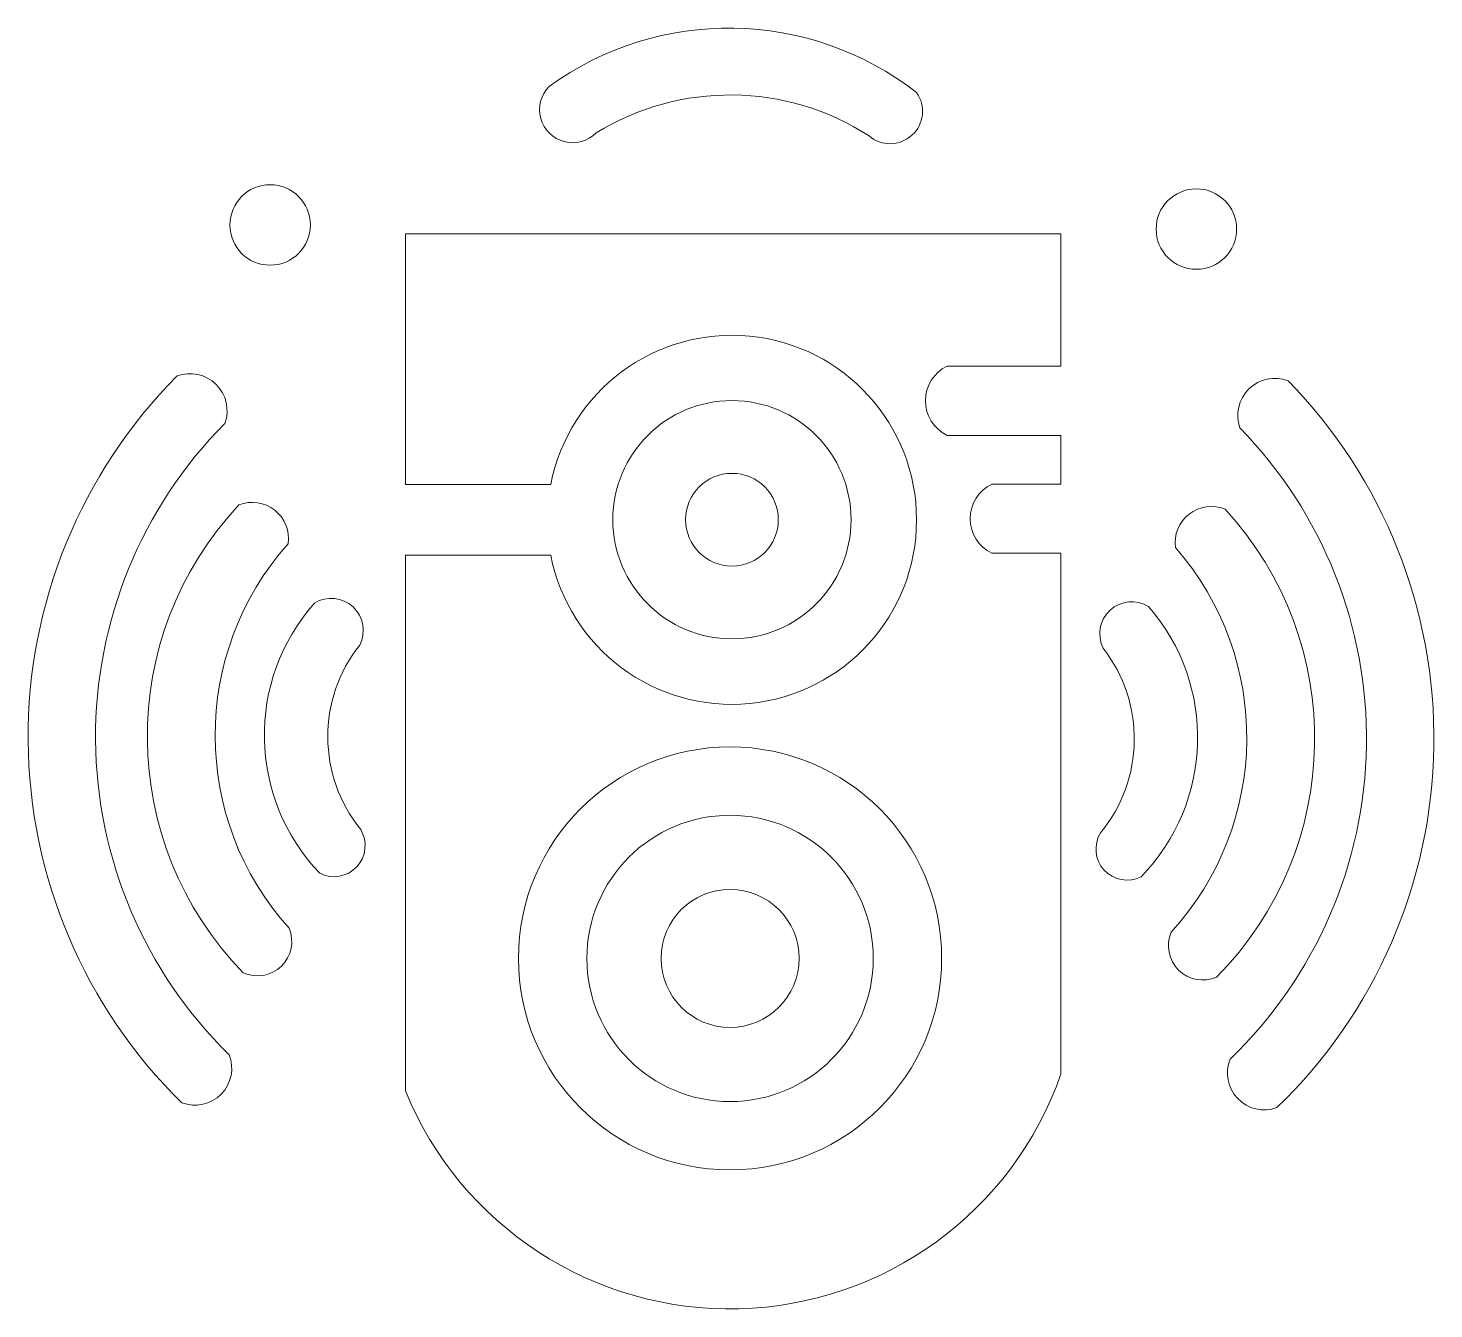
# Model space of a CAD drawing. Header units: millimetres. Extents: x 7.1 to 18.4, y 8.8 to 19.1.
import ezdxf

# ---------------------------------------------------------------- set-up
doc = ezdxf.new("R2010")
doc.units = ezdxf.units.MM
doc.header["$MEASUREMENT"] = 0
doc.layers.add('LOGO', color=7, linetype='Continuous', lineweight=20)

msp = doc.modelspace()

# ---------------------------------------------------------------- linework, layer by layer
at = {"layer": 'LOGO'}
for points in [[(14.254, 18.572, 0.334038), (11.305, 18.621, 1), (11.682, 18.248, -0.289215), (13.872, 18.224, 0.882725)], [(8.319, 16.297, 0.416247), (8.358, 10.462, 0.651287), (8.737, 10.848, -0.416247), (8.703, 15.916, 0.637922)], [(17.235, 16.259, -0.416247), (17.145, 10.423, -0.651287), (16.77, 10.813, 0.416247), (16.848, 15.88, -0.637922)], [(9.218, 11.863, -0.381953), (9.211, 14.95, 0.575596), (8.816, 15.262, 0.400758), (8.851, 11.505, 0.681343)], [(16.297, 11.832, 0.381953), (16.331, 14.919, -0.575596), (16.729, 15.228, -0.400758), (16.661, 11.471, -0.681343)], [(9.793, 12.656, -0.351633), (9.785, 14.137, 0.759198), (9.422, 14.474, 0.390035), (9.464, 12.305, 0.755083)], [(15.73, 12.63, 0.351633), (15.751, 14.111, -0.759198), (16.116, 14.445, -0.390035), (16.055, 12.276, -0.755083)]]:
    msp.add_lwpolyline(points, format="xyb", close=True, dxfattribs=at)
msp.add_lwpolyline([(14.498, 16.376), (15.412, 16.376), (14.498, 16.376, 0.625251), (14.498, 15.82), (15.412, 15.82), (15.412, 15.429), (14.858, 15.429, 0.625251), (14.858, 14.873), (15.412, 14.873), (15.412, 10.691, -0.690333), (10.152, 10.557), (10.152, 14.859), (11.318, 14.859, 10.372386), (11.318, 15.425), (10.152, 15.425), (10.152, 17.437), (15.412, 17.437), (15.412, 16.376)], format="xyb", dxfattribs=at)
msp.add_lwpolyline([(14.498, 15.82), (15.412, 15.82)], dxfattribs=at)
for centre, radius in [((9.066, 17.509), 0.323), ((16.499, 17.476), 0.323), ((12.772, 15.143), 0.956), ((12.772, 15.143), 0.372), ((12.757, 11.621), 1.698), ((12.757, 11.621), 1.149), ((12.757, 11.621), 0.554)]:
    msp.add_circle(centre, radius, dxfattribs=at)

doc.saveas('drawing.dxf')
